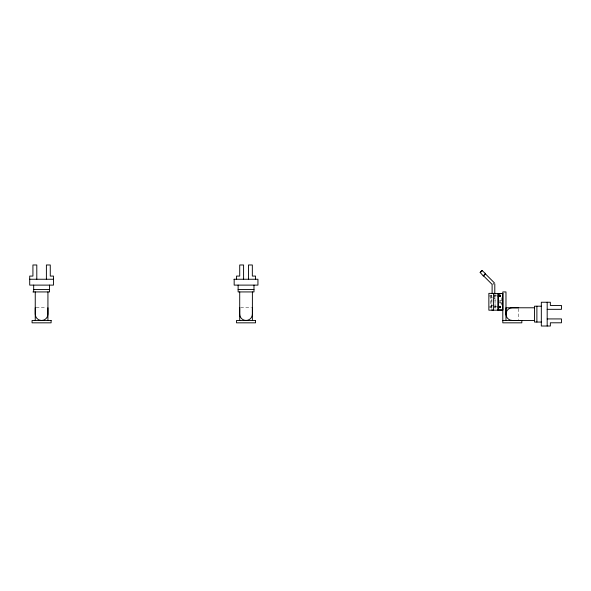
<?xml version="1.0" encoding="UTF-8"?>
<svg xmlns="http://www.w3.org/2000/svg" width="591" height="591" viewBox="0 0 591 591"><rect width="100%" height="100%" fill="white"/><g stroke="black" fill="none" stroke-linecap="round" stroke-linejoin="round"><path stroke-width="0.44" stroke-dasharray="2.96 2.22" d="M491.653 294.968L492 298.3L492 297.746M491.867 308.362L491.867 298.3L491.867 309.396M494.578 298.3L494.911 297.746M495.044 303.848L495.044 308.701L495.044 298.3L494.194 298.3M495.044 301.07L495.044 298.3M494.187 294.968L495.258 294.746M498.05 295.116L495.598 295.116L495.598 296.527L498.05 296.542M489.969 295.352L491.712 295.352M494.172 295.352L495.598 295.352M489.969 296.305L491.712 296.305M494.172 296.305L495.598 296.305M492.185 297.413L490.286 297.413L490.286 305.34L493.455 305.34M499.698 300.472L501.345 300.472M498.05 301.107L501.604 301.092M498.05 302.378L501.611 302.378M499.698 303.006L502.173 303.006M498.05 306.212L495.598 306.212L495.598 307.623L498.05 307.638M489.969 306.448L491.712 306.448M494.172 306.448L495.598 306.448M489.969 307.394L491.712 307.394M494.172 307.394L495.598 307.394M36.154 307.778L46.113 307.778M240.611 307.778L251.478 307.778M518.654 308.687L518.654 319.554M501.36 297.665L501.36 305.008M494.874 294.968L494.874 298.3M489.969 295.035L489.969 296.623M489.969 306.131L489.969 307.712"/><path stroke-width="0.89" d="M35.253 291.932L35.246 314.116A6.338 6.338 0 0 0 41.584 320.455A6.338 6.338 0 0 0 47.923 314.116L47.937 291.932M239.717 291.932L239.702 314.116A6.338 6.338 0 0 0 246.041 320.455A6.338 6.338 0 0 0 252.387 314.116L252.394 291.932M494.8 293.358L494.8 283.843M534.508 320.47L512.316 320.455A6.338 6.338 0 0 1 505.977 314.116L505.977 291.932L502.808 291.932L502.801 322.834L521.831 322.834L521.831 320.455L502.801 320.455M500.259 295.633C499.181 294.296 499.417 297.258 500.267 295.685M499.639 306.566C498.952 307.911 501.183 306.633 499.831 306.544M499.897 295.271L499.417 296.025L500.282 295.707M499.336 306.921C499.1 305.975 499.75 308.443 500.282 306.995M500.274 295.803L499.897 296.194M499.336 295.663L499.735 295.264M480.18 272.458L481.126 271.594M481.229 271.372L482.042 270.589L480.173 272.466L483.246 275.916L484.118 275.066M484.96 274.217L485.529 273.64L482.086 270.567M481.997 270.678L481.163 271.55M483.268 275.901L483.733 275.406M484.214 274.978L485.507 273.648M484.716 274.468L485.145 274.002M502.808 310.031L498.05 310.031L502.808 310.031L502.808 293.513L488.86 293.358L488.86 310.186L498.05 310.186L498.05 293.358M481.074 271.638L480.306 272.377M492.111 293.358L492.111 284.404L483.431 275.724L483.874 275.317M493.123 283.983L493.788 283.71M29.55 279.248L53.486 279.248M234.006 279.248L257.942 279.248L257.942 285.113L234.169 285.113L234.169 279.248M33.672 289.553L49.518 289.553M238.129 289.553L253.982 289.553M32.882 291.932L49.518 291.932L49.518 285.113M494.408 293.358L495.258 293.454M502.808 293.513L498.213 293.513L498.213 310.186M541.319 306.204L534.508 306.204L534.508 322.051L541.319 322.051M534.508 307.785L512.316 307.778A6.338 6.338 0 0 0 505.977 314.116M518.654 307.778L505.977 307.778L505.977 320.455M547.185 309.329L561.45 309.329L561.45 305.458L550.354 305.458L550.354 302.245L541.319 302.245L541.319 326.018L550.354 326.018L550.354 322.797L561.45 322.797L561.45 318.926L547.185 318.926M492.872 310.186L491.867 309.987M499.69 307.483L499.343 307.135M499.107 307.416L499.794 307.808L500.481 307.416L500.481 306.618L499.794 306.227L499.107 306.618L499.107 307.416A0.79 0.79 0 0 0 499.299 307.63M485.337 273.825L494.408 282.89M547.185 302.245L547.185 326.018M536.887 306.204L536.887 322.051M502.645 293.358L502.645 310.186M493.455 293.358L493.455 310.186M255.556 279.248L255.556 276.078L252.335 276.078L252.335 264.982L248.464 264.982L248.464 279.248M253.982 285.113L253.982 291.932L238.129 291.932L238.129 285.113M252.387 307.778L252.387 320.455M243.588 279.248L243.588 264.982L239.717 264.982L239.717 276.078L236.496 276.078L236.496 279.248M239.702 307.778L239.702 320.455M47.923 307.778L47.923 320.455M46.393 279.248L46.393 264.982L50.265 264.982L50.265 276.078L53.486 276.078L53.486 285.113L29.705 285.113L29.705 276.078L32.926 276.078L32.926 264.982L36.797 264.982L36.797 279.248M35.246 307.778L35.246 320.455M33.672 285.113L33.672 291.932M499.092 306.655A0.79 0.79 0 0 1 499.232 306.456M499.358 296.394A0.79 0.79 0 0 1 499.092 296.098M499.794 294.939L499.107 295.337L499.107 296.128L499.794 296.527L500.481 296.128L500.481 295.337L499.794 294.939M51.099 320.455L32.069 320.455L32.069 322.834L51.099 322.834L51.099 320.455M255.556 320.455L236.533 320.455L236.533 322.834L255.556 322.834L255.556 320.455"/></g></svg>
